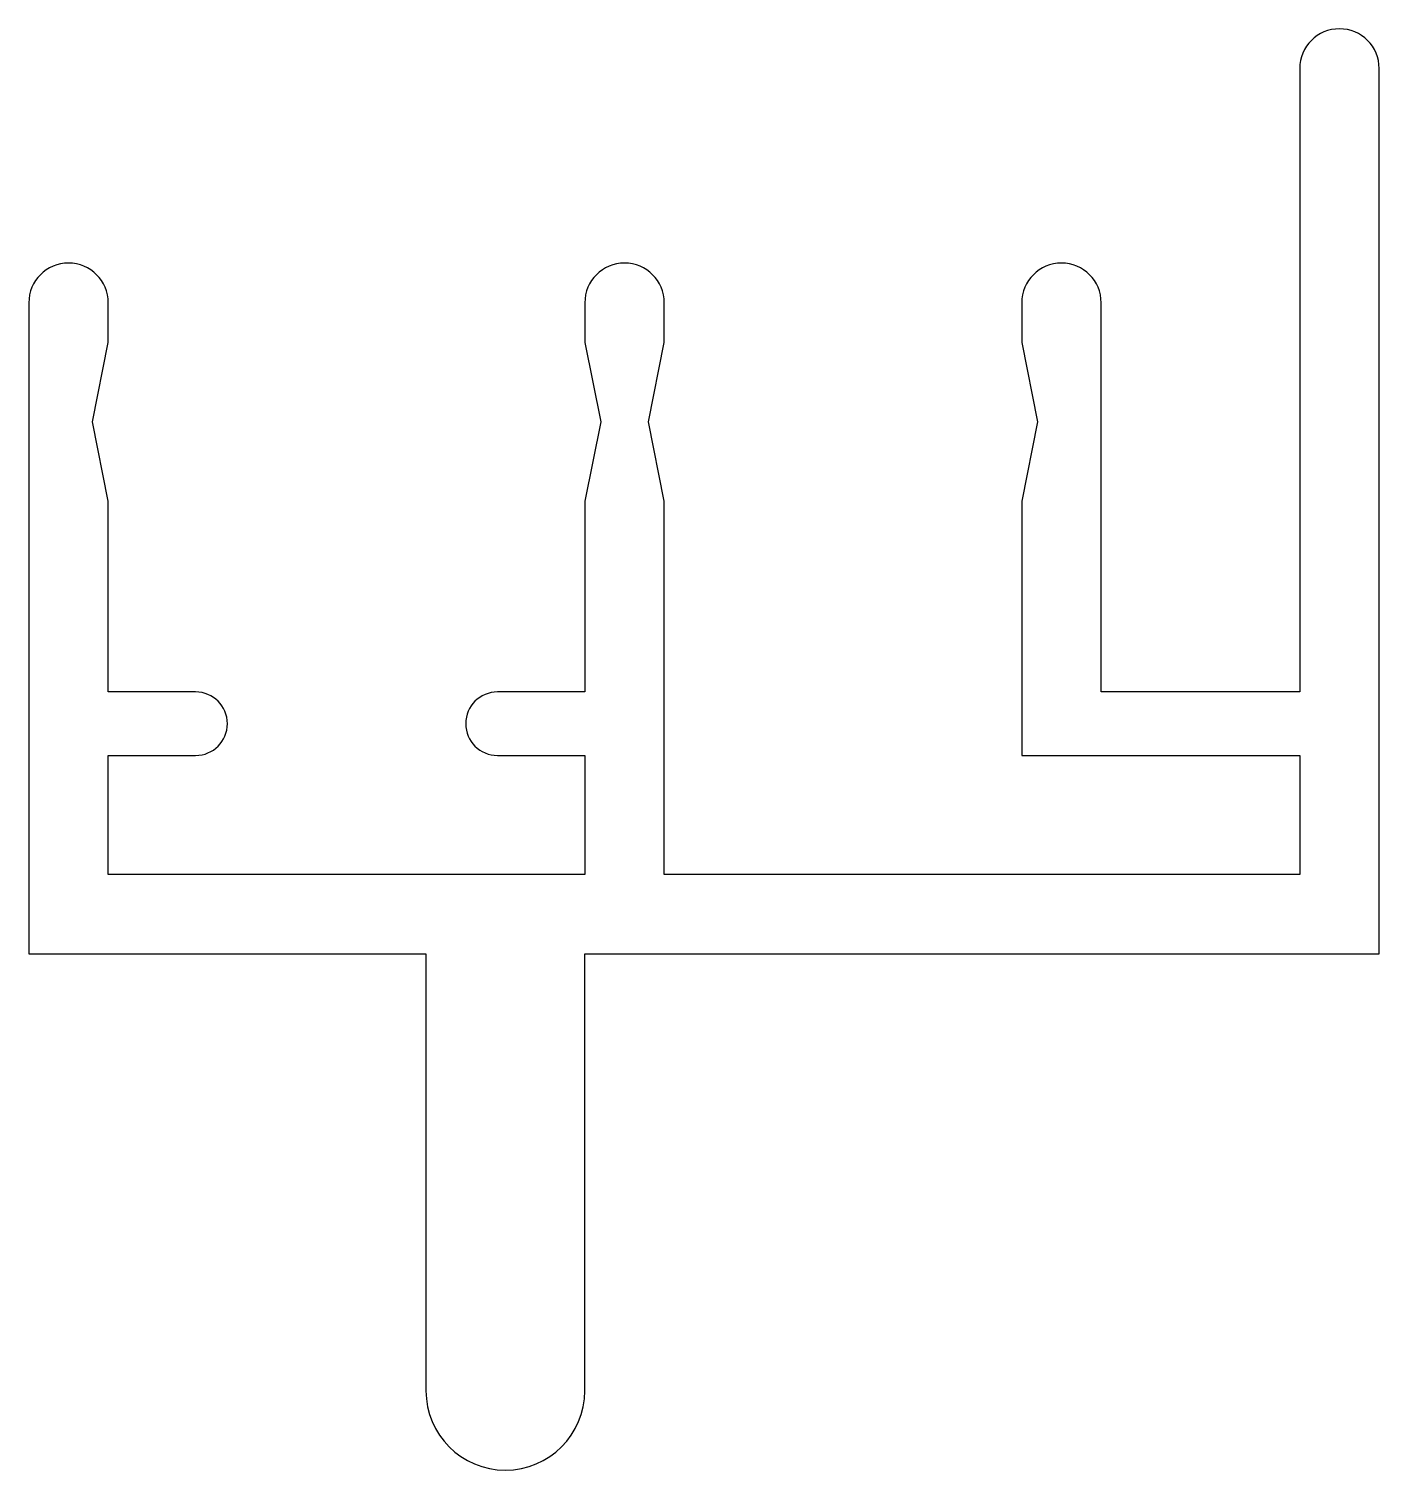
# Model space of a CAD drawing. Extents: x 157.8 to 191.8, y 209.3 to 245.6.
import ezdxf

# ---------------------------------------------------------------- set-up
doc = ezdxf.new("R2010")
doc.units = 0
doc.layers.get('0').update_dxf_attribs({"linetype": 'CONTINUOUS'})

msp = doc.modelspace()

# ---------------------------------------------------------------- linework, layer by layer
at = {"linetype": 'BYBLOCK'}
msp.add_lwpolyline([(173.819, 228.877), (173.819, 233.677), (173.419, 235.677), (173.819, 237.677), (173.819, 238.677, 1), (171.819, 238.677), (171.819, 237.677), (172.219, 235.677), (171.819, 233.677), (171.819, 228.877), (169.619, 228.877, 1), (169.619, 227.277), (171.819, 227.277), (171.819, 224.277), (159.819, 224.277), (159.819, 227.277), (162.019, 227.277, 1), (162.019, 228.877), (159.819, 228.877), (159.819, 233.677), (159.419, 235.677), (159.819, 237.677), (159.819, 238.677, 1), (157.819, 238.677), (157.819, 237.677), (157.819, 233.677), (157.819, 222.277), (161.319, 222.277), (161.319, 222.277), (167.819, 222.277), (167.819, 211.277, 1), (171.819, 211.277), (171.819, 222.277), (191.819, 222.277), (191.819, 244.577, 1), (189.819, 244.577), (189.819, 228.877), (184.819, 228.877), (184.819, 238.677, 1), (182.819, 238.677), (182.819, 237.677), (183.219, 235.677), (182.819, 233.677), (182.819, 228.877), (182.819, 227.277), (189.819, 227.277), (189.819, 224.277), (173.819, 224.277), (173.819, 227.277)], format="xyb", close=True, dxfattribs=at)

doc.saveas('drawing.dxf')
